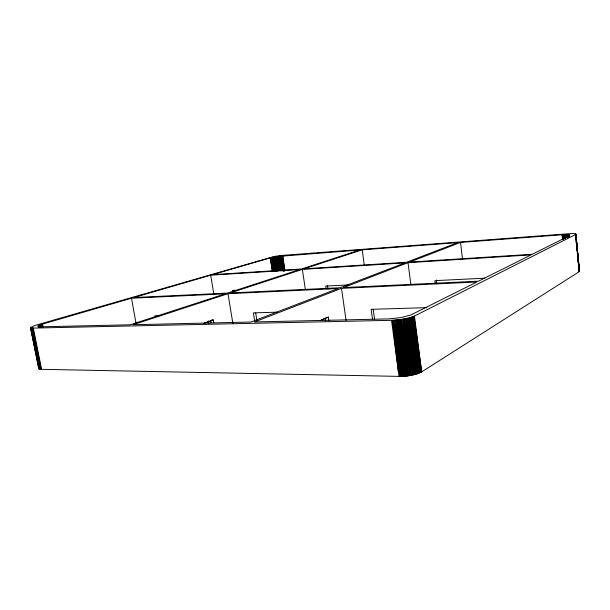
<?xml version="1.0" encoding="UTF-8"?>
<svg xmlns="http://www.w3.org/2000/svg" width="610" height="610" viewBox="0 0 610 610"><rect width="100%" height="100%" fill="white"/><g stroke="black" fill="none" stroke-linecap="round" stroke-linejoin="round"><path stroke-width="0.91" d="M407.335 370.91L409.729 370.544L409.333 375.638L410.377 375.463L402.981 319.205L408.685 370.72L408.273 375.79L409.333 375.638L401.929 319.373L407.983 375.829L399.786 319.671L406.046 371.071L407.213 375.928L407.335 370.91L400.861 319.533L408.868 317.993L414.449 316.079L575.421 234.606C575.87 232.608 569.427 234.019 567.712 233.805L281.835 255.43L274.462 256.391L35.372 325.328L30.5 327.517L33.314 328.081L391.529 320.319L400.861 319.533L408.273 375.79L399.016 376.385L40.26 369.302L38.758 368.638L30.5 327.517M404.369 376.21L397.644 319.922L404.865 371.2L406.046 371.071L406.153 376.05L398.711 319.808L405.086 376.156L403.713 371.299L402.989 376.301L395.524 320.113L401.311 371.444L400.953 376.385L393.48 320.25L399.321 371.49L399.016 376.385L391.529 320.319M38.865 368.196L38.758 368.638M413.405 374.86L406.054 318.633L413.351 369.812L413.405 374.86L405.048 318.839L412.421 375.074L404.026 319.022L410.377 375.463L417.042 373.884L421.662 371.894L579.233 271.656L575.878 234.225L579.5 271.183M320.479 320.471L328.34 317.101L328.874 320.761M321.348 319.899L328.34 317.101M341.501 288.362L254.484 321.95L388.753 318.893L401.105 317.604L410.934 314.943L476.845 282.003L341.501 288.362L346.053 320.387M408.029 262.689L343.529 287.584L478.522 281.172L531.096 254.881L408.029 262.689L410.827 284.359M460.527 242.422L409.584 262.087L532.355 254.256L569.671 235.597C570.243 233.592 563.724 234.987 562.054 234.781L460.527 242.422L462.548 259.395M203.519 323.513L213.302 320.006L213.767 322.781M204.373 323.048L213.302 320.006L211.434 320.052M228.003 293.692L133.125 324.711L250.885 322.034L338.176 288.522L228.003 293.692L232.845 323.323M302.362 269.384L230.244 292.96L340.212 287.737L404.964 262.879L302.362 269.384L305.374 289.597M362.195 249.825L304.123 268.812L406.527 262.277L457.706 242.635L362.195 249.825L364.246 264.763M234.278 290.047L232.425 290.65L237.137 290.413M42.555 324.093L38.75 325.458L37.797 326.365L40.649 326.823L130.204 324.779L225.235 293.829L131.486 298.229L42.555 324.093L43.104 326.861M210.686 275.202L133.849 297.543L227.477 293.097L299.754 269.551L210.686 275.202L213.927 294.76M414.449 316.079L421.662 371.894L413.938 316.323L421.167 372.191L413.374 316.567L420.61 372.481L412.749 316.811L420 372.771L412.07 317.055L419.337 373.061L411.346 317.291L418.62 373.343L410.56 317.528L417.85 373.617L409.737 317.764L417.042 373.884L408.868 317.993L416.188 374.143L407.968 318.214L413.938 369.668L413.351 369.812L413.992 374.723M276.345 256.596L270.291 257.87L212.577 274.652L301.523 268.979L359.748 250.008L276.345 256.596L278.495 270.627M403.385 371.322L398.368 371.482L392.489 320.288L399.977 376.393L400.305 371.475L394.495 320.189L401.967 376.355L402.341 371.391L396.576 320.029L404.033 376.24L396.576 320.029M348.302 284.931L325.77 286.044L326.167 288.804M484.82 278.19L434.907 280.653L435.258 283.475M154.681 315.873L158.432 315.759M277.047 312.175L253.371 312.892L254.69 321.165M426.878 307.638L371.162 309.323L372.527 319.312M413.351 369.812L414.365 374.631L407.022 318.428L413.938 369.668L415.296 374.395L407.968 318.214M41.427 327.387L40.84 324.627L41.389 327.402M39.139 327.311L38.75 325.458L39.124 327.318M38.849 327.463L38.468 325.61L38.842 327.471M33.314 328.081L41.602 369.393M32.826 328.088L41.114 369.37M32.376 328.081L40.664 369.34M31.979 328.066L40.26 369.302M31.621 328.035L39.902 369.241M31.308 327.989L39.589 369.172M31.049 327.936L39.322 369.088M31.72 331.794L33.215 339.221M34.145 343.872L35.639 351.299M36.013 353.159L37.507 360.594M38.445 365.237L38.819 367.098M30.637 327.28L39.109 368.997M30.546 327.402L38.941 368.89M131.486 298.229L136 323.109M278.236 270.672L275.796 256.68L277.954 270.726M277.687 270.771L275.255 256.779L277.413 270.817M277.154 270.863L274.721 256.871L276.879 270.916M276.627 270.962L274.203 256.97L276.361 271.015M276.109 271.061L273.692 257.069L275.85 271.122M275.613 271.168L273.196 257.168L275.354 271.221M275.125 271.275L272.716 257.267L274.881 271.328M274.66 271.381L272.258 257.374L274.424 271.435M274.21 271.481L271.816 257.473L273.981 271.541M273.783 271.587L271.397 257.572L273.425 270.71M273.219 270.764L271 257.672L273.028 270.817M272.838 270.863L270.634 257.771L272.662 270.924M272.487 270.97L270.291 257.87L272.319 271.023M210.656 320.997L210.969 322.842M208.345 320.837L208.811 323.651M255.704 312.991L256.863 320.326M279.052 270.543L276.902 256.505L278.762 270.588M284.954 270.817L282.674 255.811L284.695 270.832M284.489 270.848L282.209 255.849L284.222 270.863M284.008 270.886L281.728 255.895L283.734 270.909M283.513 270.931L281.225 255.941L283.231 270.954M283.002 270.977L280.714 255.994L282.59 270.07M282.331 270.1L280.188 256.055L282.056 270.131M281.797 270.161L279.654 256.116L281.523 270.192M281.256 270.23L279.113 256.185L280.974 270.26M280.707 270.299L278.564 256.261L280.425 270.337M280.158 270.375L278.007 256.337L279.868 270.413M279.601 270.459L277.458 256.421L279.319 270.497M406.054 318.633L414.579 374.578L413.938 369.668M327.478 285.411L328.005 289.079M325.099 318.1L325.504 320.837M373.228 309.354L374.586 319.304M404.026 319.022L411.407 375.28M407.213 375.928L399.786 319.671L405.497 371.132L405.513 376.111L404.865 371.2M406.046 371.071L406.695 375.989M397.644 319.922L405.086 376.156M436.394 279.99L436.859 283.734M568.611 234.659L568.772 236.52M569.45 236.611L569.252 234.736L569.435 236.604M575.832 234.316L579.454 271.412L575.749 233.988L577.8 255.742M568.413 236.497L568.23 234.629L568.39 236.489M567.643 237.389L567.361 234.591L567.597 237.389M566.637 237.374L566.362 234.583L566.591 237.374M565.02 238.342L564.646 234.629L564.944 238.342M564.395 238.365L564.029 234.652L564.326 238.365M563.754 238.403L563.388 234.69L563.686 238.403M563.19 239.364L562.725 234.728L563.099 239.372M562.054 234.781L562.519 239.41M579.058 271.785L575.611 233.92L575.878 236.756M575.832 234.065L579.363 270.977M577.975 257.633L578.417 262.369M578.6 264.26L579.042 268.987M576.137 239.593L576.488 243.375M576.755 246.211L577.106 249.993M577.373 252.83L577.632 255.666M577.99 259.448L578.25 262.285M578.6 266.067L578.783 267.958M575.52 234.804L575.695 236.695M576.13 241.415L576.305 243.306M576.74 248.034L576.908 249.917M42.54 327.029L41.945 324.268L42.502 327.044M41.968 327.204L41.373 324.451L41.922 327.227M40.931 327.562L40.336 324.802L40.893 327.578M40.268 326.815L39.879 324.97L40.245 326.823M39.848 326.983L39.459 325.138L39.825 326.998M39.475 327.151L39.086 325.305L39.452 327.158M38.613 327.608L38.232 325.755L38.605 327.616M569.153 236.566L568.947 234.69L569.138 236.566M568.093 237.404L567.811 234.606L568.055 237.404M567.155 237.381L566.881 234.583L567.109 237.374M566.095 237.381L565.813 234.591L566.049 237.381M565.615 238.319L565.241 234.606L565.546 238.319"/></g></svg>
